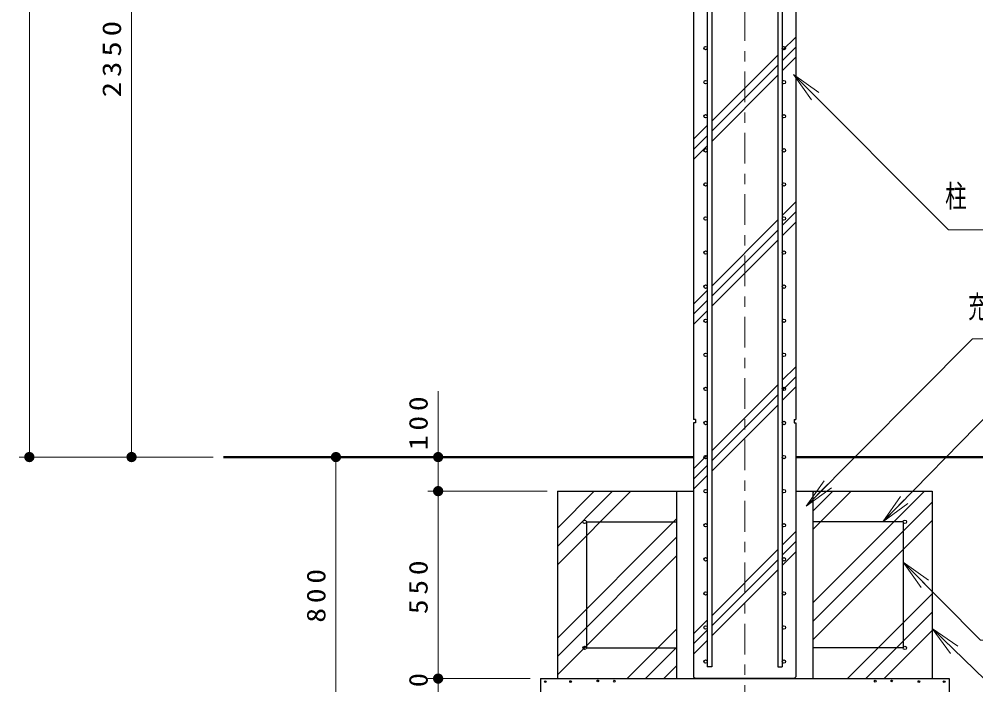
# Model space of a CAD drawing. Units: millimetres on the paper, scale 1:30. Extents: x -365 to 10, y -38 to 257.
# Drawn here: x -160.7 to -67.1, y 95.7 to 160.8 of the extents above; entities that cross this region are included whole.
import ezdxf

# ---------------------------------------------------------------- set-up
doc = ezdxf.new("R2010")
doc.units = ezdxf.units.MM
doc.linetypes.add('USER2', pattern=[6, 3, -1, 1, -1])
doc.layers.add('LY_1', color=7, linetype='Continuous', lineweight=25)
doc.styles.add('ＭＳ ゴシック', font='')
doc.styles.get('ＭＳ ゴシック').set_extended_font_data('MS Gothic')

# ---------------------------------------------------------------- blocks, each defined once
blk = doc.blocks.new('filled_dot')
at = {"color": 0, "linetype": 'Continuous', "lineweight": -2, "const_width": 1.25}
blk.add_lwpolyline([(-0.625, 0, 1), (0.625, 0, 1)], format="xyb", close=True, dxfattribs=at)

msp = doc.modelspace()

# ---------------------------------------------------------------- linework, layer by layer
at = {"layer": 'LY_1', "linetype": 'USER2', "lineweight": 13}
msp.add_line((-89.749, 221.682), (-89.749, 89.009), dxfattribs=at)
at = {"layer": 'LY_1', "lineweight": 13}
for p, q in [((-159.749, 117.978), (-159.749, 213.478)), ((-149.749, 117.978), (-149.749, 196.311)), ((-86.083, 157.728), (-84.749, 159.061)), ((-92.983, 150.828), (-86.516, 157.294)), ((-86.083, 156.738), (-84.749, 158.071)), ((-86.083, 155.748), (-84.749, 157.081)), ((-92.983, 149.838), (-86.516, 156.304)), ((-92.983, 148.848), (-86.516, 155.315)), ((-83.221, 152.917), (-84.989, 155.391)), ((-84.989, 155.391), (-82.514, 153.624)), ((-84.989, 155.391), (-82.868, 153.27)), ((-94.749, 149.061), (-93.416, 150.394)), ((-94.749, 148.071), (-93.416, 149.404)), ((-94.749, 147.081), (-93.416, 148.415)), ((-86.083, 141.606), (-84.749, 142.939)), ((-86.083, 140.616), (-84.749, 141.949)), ((-92.983, 134.706), (-86.516, 141.172)), ((-86.083, 139.626), (-84.749, 140.959)), ((-92.983, 133.716), (-86.516, 140.182)), ((-92.983, 132.726), (-86.516, 139.192)), ((-94.749, 132.939), (-93.416, 134.272)), ((-94.749, 131.949), (-93.416, 133.282)), ((-94.749, 130.959), (-93.416, 132.292)), ((-86.083, 125.484), (-84.749, 126.817)), ((-86.083, 124.494), (-84.749, 125.827)), ((-92.983, 118.584), (-86.516, 125.05)), ((-86.083, 123.504), (-84.749, 124.837)), ((-119.749, 114.645), (-119.749, 124.438)), ((-92.983, 117.594), (-86.516, 124.06)), ((-92.983, 116.604), (-86.516, 123.07)), ((-141.749, 117.978), (-160.749, 117.978)), ((-105.749, 117.978), (-130.749, 117.978)), ((-129.749, 91.311), (-129.749, 117.978)), ((-94.749, 116.817), (-93.416, 118.15)), ((-94.749, 115.827), (-93.416, 117.16)), ((-94.749, 114.837), (-93.416, 116.17)), ((-83.733, 113.189), (-81.972, 115.669)), ((-83.733, 113.189), (-81.617, 115.316)), ((-109.082, 114.645), (-120.749, 114.645)), ((-119.749, 96.311), (-119.749, 114.645)), ((-108.083, 111.035), (-104.474, 114.645)), ((-108.083, 109.239), (-102.678, 114.645)), ((-108.083, 107.443), (-100.881, 114.645)), ((-81.263, 114.964), (-83.733, 113.189)), ((-83.083, 114.483), (-82.921, 114.645)), ((-83.083, 112.687), (-81.125, 114.645)), ((-83.083, 110.891), (-79.329, 114.645)), ((-83.083, 103.707), (-72.145, 114.645)), ((-83.083, 101.911), (-71.416, 113.578)), ((-76.247, 111.645), (-74.503, 114.136)), ((-76.247, 111.645), (-74.146, 113.786)), ((-73.789, 113.436), (-76.247, 111.645)), ((-108.083, 100.259), (-96.416, 111.926)), ((-83.083, 100.115), (-71.416, 111.781)), ((-86.083, 109.362), (-84.749, 110.695)), ((-108.083, 98.463), (-96.416, 110.13)), ((-86.083, 108.372), (-84.749, 109.705)), ((-92.983, 102.462), (-86.516, 108.928)), ((-86.083, 107.382), (-84.749, 108.715)), ((-108.083, 96.667), (-96.416, 108.334)), ((-92.983, 101.472), (-86.516, 107.938)), ((-72.497, 105.222), (-74.249, 107.708)), ((-74.249, 107.708), (-71.785, 105.925)), ((-74.249, 107.708), (-72.141, 105.574)), ((-92.983, 100.482), (-86.516, 106.948)), ((-79.702, 96.311), (-71.416, 104.597)), ((-77.906, 96.311), (-71.416, 102.801)), ((-101.254, 96.311), (-96.416, 101.15)), ((-94.749, 100.695), (-93.416, 102.028)), ((-69.604, 98.757), (-71.416, 101.2)), ((-71.416, 101.2), (-68.91, 99.477)), ((-71.416, 101.2), (-69.257, 99.117)), ((-94.749, 99.705), (-93.416, 101.038)), ((-76.11, 96.311), (-71.416, 101.005)), ((-99.458, 96.311), (-96.416, 99.354)), ((-94.749, 98.715), (-93.416, 100.048)), ((-97.662, 96.311), (-96.416, 97.558)), ((-110.749, 96.311), (-120.749, 96.311)), ((-119.749, 94.645), (-119.749, 96.311))]:
    msp.add_line(p, q, dxfattribs=at)
at = {"layer": 'LY_1'}
for p, q in [((-93.416, 195.144), (-93.416, 97.478)), ((-92.983, 195.144), (-92.983, 97.478)), ((-86.516, 195.144), (-86.516, 97.478)), ((-86.083, 195.144), (-86.083, 97.478)), ((-94.749, 194.31), (-94.749, 121.644)), ((-84.749, 194.31), (-84.749, 121.644)), ((-94.583, 121.644), (-94.749, 121.644)), ((-94.583, 121.311), (-94.749, 121.311)), ((-94.749, 121.311), (-94.749, 96.478)), ((-94.583, 121.644), (-94.583, 121.311)), ((-84.916, 121.644), (-84.749, 121.644)), ((-84.916, 121.644), (-84.916, 121.311)), ((-84.916, 121.311), (-84.749, 121.311)), ((-84.749, 121.311), (-84.749, 96.478)), ((-108.082, 114.645), (-94.749, 114.645)), ((-108.082, 114.645), (-108.082, 96.311)), ((-96.416, 114.645), (-96.416, 96.311)), ((-84.749, 114.645), (-71.416, 114.645)), ((-83.083, 114.645), (-83.083, 96.311)), ((-71.416, 114.645), (-71.416, 96.311)), ((-105.249, 111.645), (-105.249, 99.311)), ((-105.249, 111.645), (-96.416, 111.645)), ((-74.249, 111.645), (-83.083, 111.645)), ((-74.249, 111.645), (-74.249, 99.311)), ((-105.249, 99.311), (-96.416, 99.311)), ((-74.249, 99.311), (-83.083, 99.311)), ((-92.983, 97.478), (-93.416, 97.478)), ((-86.516, 97.478), (-86.083, 97.478)), ((-94.749, 96.478), (-94.583, 96.311)), ((-84.916, 96.311), (-84.749, 96.478)), ((-109.749, 96.311), (-69.75, 96.311)), ((-109.749, 96.311), (-109.749, 91.311)), ((-94.749, 96.311), (-84.749, 96.311)), ((-84.916, 96.311), (-94.583, 96.311)), ((-69.749, 96.311), (-69.749, 91.311))]:
    msp.add_line(p, q, dxfattribs=at)
at = {"layer": 'LY_1', "lineweight": 50}
for p, q in [((-140.749, 117.978), (-94.749, 117.978)), ((-84.749, 117.978), (-39.749, 117.978))]:
    msp.add_line(p, q, dxfattribs=at)
at = {"layer": 'LY_1', "lineweight": 13}
for points in [[(-84.989, 155.391), (-69.804, 140.206), (-42.654, 140.206)], [(-83.733, 113.189), (-67.465, 129.552), (-43.465, 129.552)], [(-76.247, 111.645), (-65.568, 122.527), (-35.568, 122.527)], [(-74.249, 107.708), (-66.694, 100.058), (-39.694, 100.058)], [(-71.416, 101.2), (-63.125, 93.2), (-45.125, 93.2)]]:
    msp.add_lwpolyline(points, dxfattribs=at)
at = {"layer": 'LY_1'}
for centre, radius in [((-93.583, 157.977), 0.167), ((-85.916, 157.977), 0.167), ((-93.583, 154.644), 0.167), ((-85.916, 154.644), 0.167), ((-93.583, 151.311), 0.167), ((-85.916, 151.311), 0.167), ((-93.583, 147.977), 0.167), ((-85.916, 147.977), 0.167), ((-93.583, 144.644), 0.167), ((-85.916, 144.644), 0.167), ((-93.583, 141.311), 0.167), ((-85.916, 141.311), 0.167), ((-93.583, 137.978), 0.167), ((-85.916, 137.978), 0.167), ((-93.583, 134.644), 0.167), ((-85.916, 134.644), 0.167), ((-93.583, 131.311), 0.167), ((-85.916, 131.311), 0.167), ((-93.583, 127.978), 0.167), ((-85.916, 127.978), 0.167), ((-93.583, 124.644), 0.167), ((-85.916, 124.644), 0.167), ((-93.583, 121.311), 0.167), ((-85.916, 121.311), 0.167), ((-93.583, 117.978), 0.167), ((-85.916, 117.978), 0.167), ((-93.583, 114.644), 0.167), ((-85.916, 114.644), 0.167), ((-105.416, 111.645), 0.167), ((-93.583, 111.311), 0.167), ((-85.916, 111.311), 0.167), ((-74.083, 111.645), 0.167), ((-93.583, 107.978), 0.167), ((-85.916, 107.978), 0.167), ((-93.583, 104.645), 0.167), ((-85.916, 104.645), 0.167), ((-93.583, 101.311), 0.167), ((-85.916, 101.311), 0.167), ((-105.416, 99.311), 0.167), ((-74.083, 99.311), 0.167), ((-93.583, 97.978), 0.167), ((-85.916, 97.978), 0.167), ((-109.263, 96.015), 0.0833), ((-106.794, 96.024), 0.0833), ((-104.132, 96.085), 0.0833), ((-102.515, 96.059), 0.0833), ((-76.984, 96.059), 0.0833), ((-75.367, 96.085), 0.0833), ((-72.705, 96.024), 0.0833), ((-70.235, 96.015), 0.0833)]:
    msp.add_circle(centre, radius, dxfattribs=at)

# ---------------------------------------------------------------- block references
at = {"layer": 'LY_1', "lineweight": 13, "xscale": 0.4, "yscale": 0.4}
for p, rotation in [((-159.749, 117.978), 90), ((-149.749, 117.978), 90), ((-129.749, 117.978), 270), ((-119.749, 117.978), 270), ((-119.749, 114.645), 270), ((-119.749, 114.645), 90), ((-119.749, 96.311), 90), ((-119.749, 96.311), 270)]:
    msp.add_blockref('filled_dot', p, dxfattribs=dict(at, rotation=rotation))

# ---------------------------------------------------------------- texts
at = {"layer": 'LY_1', "char_height": 1.833, "attachment_point": 8, "rotation": 90, "style": 'ＭＳ ゴシック'}
for s, insert in [('\\T1.33;\\W1.2;2350', (-150.749, 157.145)), ('\\T1.33;\\W1.15;100', (-120.749, 121.522)), ('\\T1.33;\\W1.15;550', (-120.749, 105.478)), ('\\T1.33;\\W1.15;800', (-130.749, 104.645)), ('\\T1.34;\\W1.1;50', (-120.749, 95.478))]:
    msp.add_mtext(s, dxfattribs=dict(at, insert=insert))
at = {"layer": 'LY_1', "char_height": 2.199, "attachment_point": 4, "style": 'ＭＳ ゴシック'}
for s, insert in [('\\T1.63;\\W0.7;柱：擬石\u3000φ３００', (-70.142, 143.206)), ('\\T1.64;\\W0.6;充填コンクリート', (-67.882, 132.552))]:
    msp.add_mtext(s, dxfattribs=dict(at, insert=insert))

doc.saveas('drawing.dxf')
